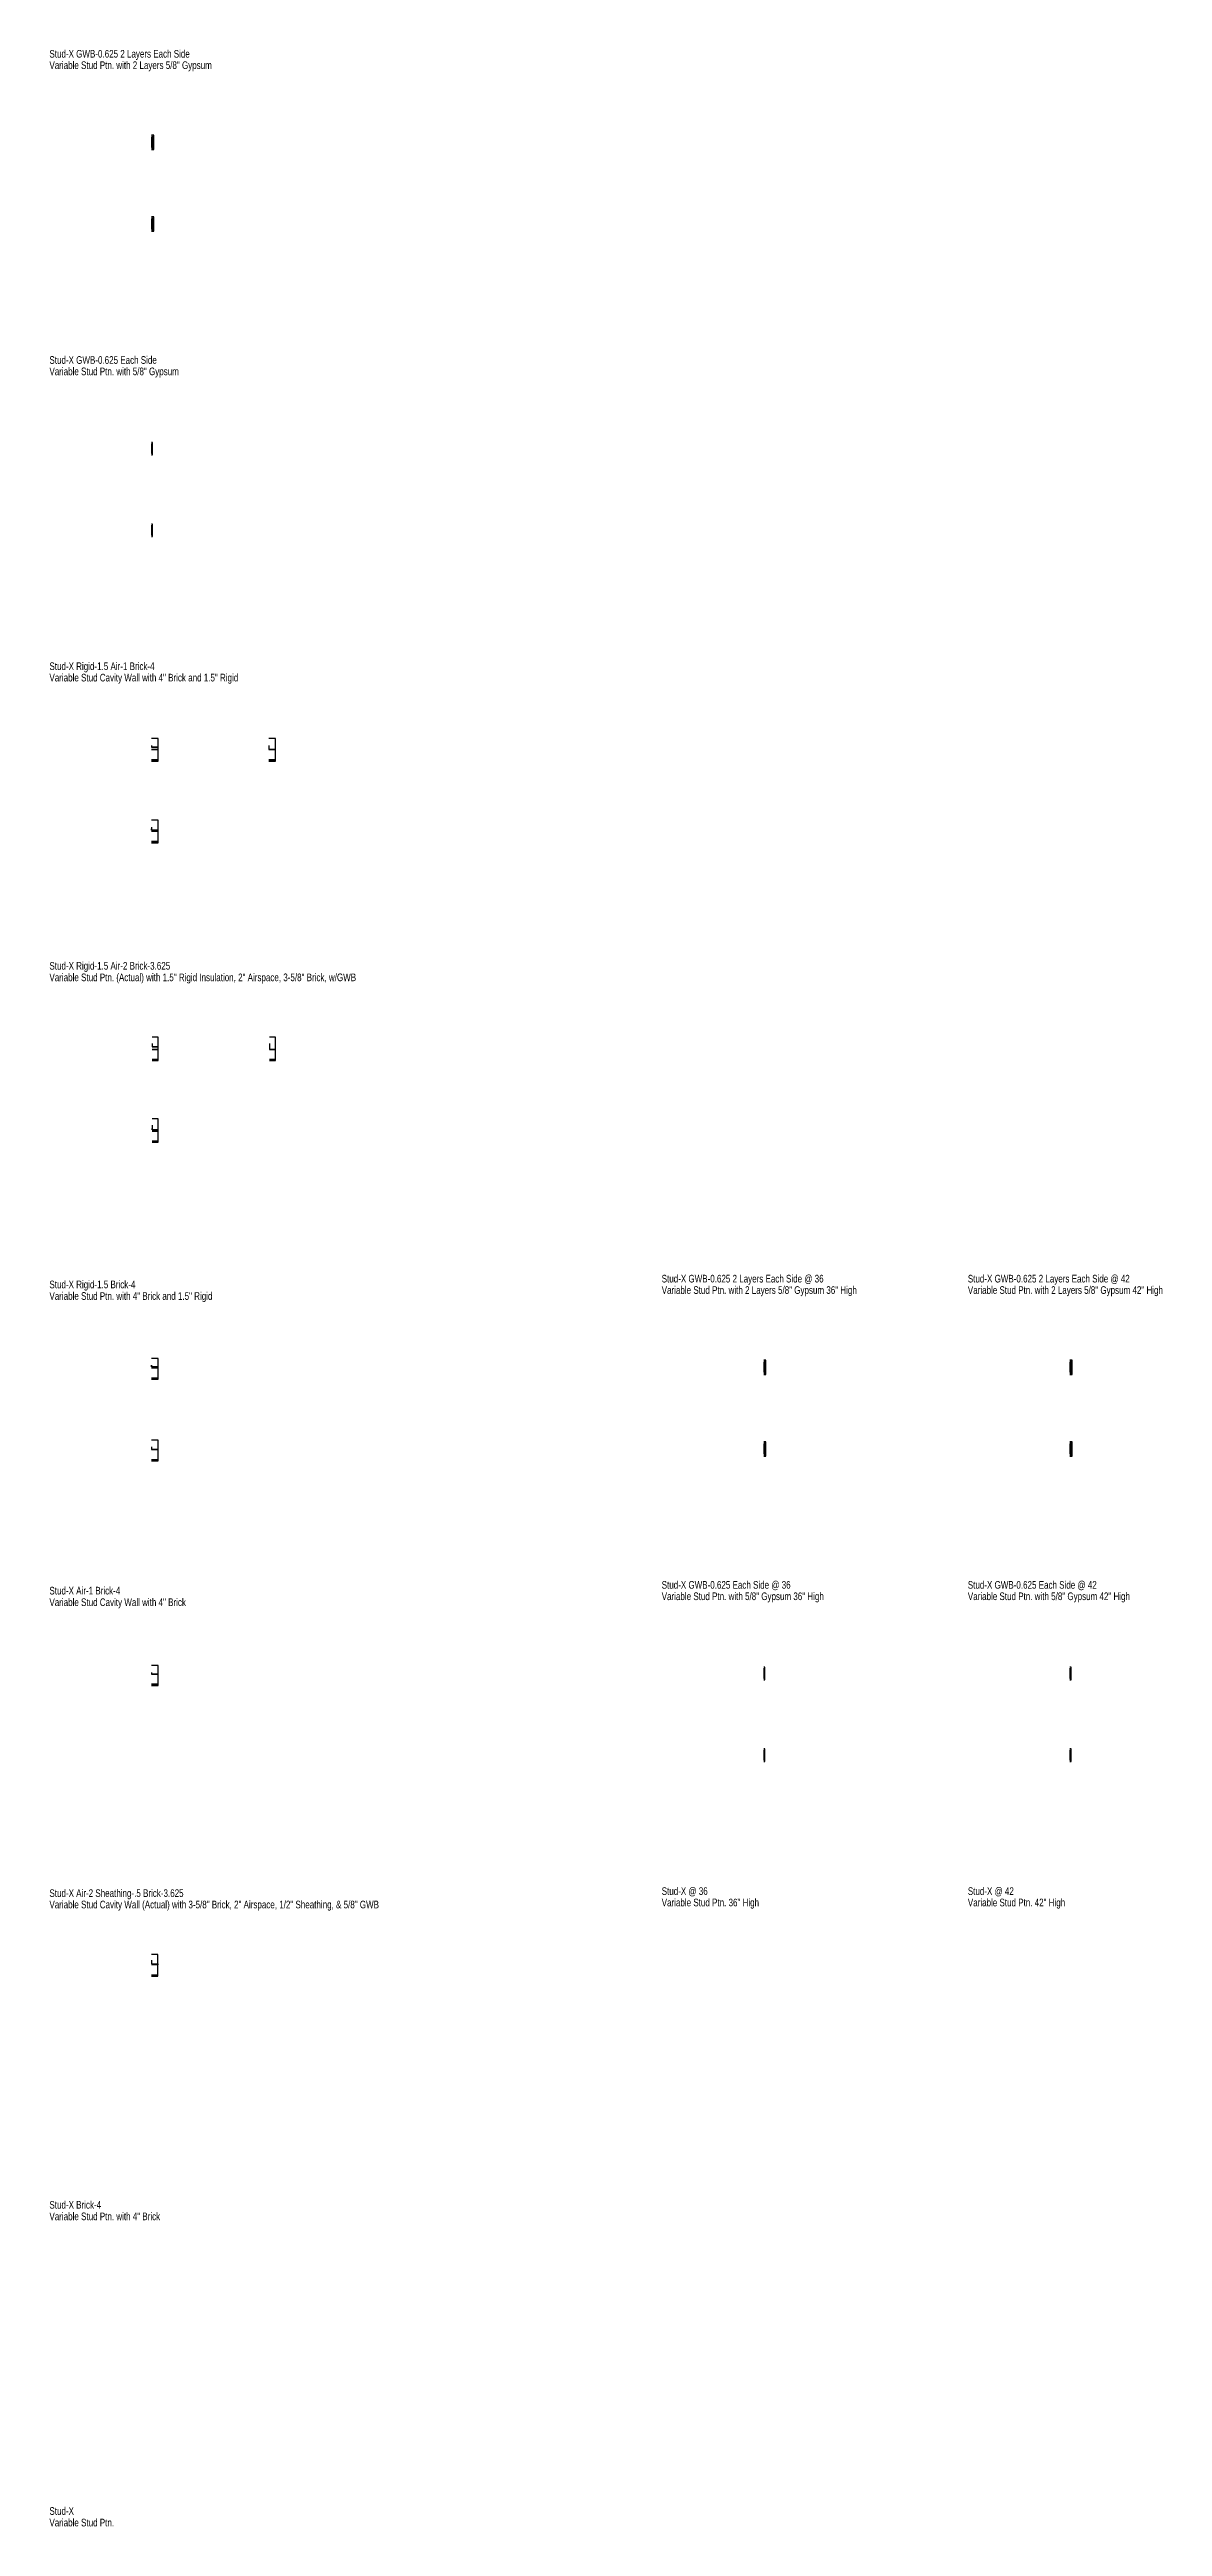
# Model space of a CAD drawing. Header units: inches. Extents: x -126 to 2726, y -389 to 1248.
# Drawn here: x 1213 to 1867, y -388 to 1068 of the extents above; entities that cross this region are included whole.
import ezdxf

# ---------------------------------------------------------------- set-up
doc = ezdxf.new("R2010")
doc.units = ezdxf.units.IN
doc.header["$LTSCALE"] = 0.5
doc.header["$MEASUREMENT"] = 0
doc.linetypes.add('HIDDEN', pattern=[0.375, 0.25, -0.125])
doc.layers.add('X-WallDescriptions', color=5, linetype='HIDDEN')
doc.layers.add('X-WallEndcapPolylines', color=6, linetype='Continuous')
doc.styles.add('Title', font='ARIAL.TTF', dxfattribs={"width": 0.75})

msp = doc.modelspace()

# ---------------------------------------------------------------- linework, layer by layer
at = {"layer": 'X-WallEndcapPolylines'}
for points in [[(1272.5, 1016.9), (1273.2, 1016.9), (1273.2, 1009.6), (1273.8, 1009.6), (1273.8, 1017.5), (1272.5, 1017.5)], [(1272.5, 1016.3), (1272.5, 1010.3), (1273.2, 1010.3), (1273.2, 1016.9), (1272.5, 1016.9)], [(1272.5, 1009.6), (1273.2, 1009.6), (1273.2, 1010.3), (1272.5, 1010.3)], [(1272.5, 1009), (1273.8, 1009), (1273.8, 1009.6), (1273.2, 1009.6), (1272.5, 1009.6)], [(1272.5, 968.9), (1273.2, 968.9), (1273.2, 961.6), (1273.8, 961.6), (1273.8, 969.5), (1272.5, 969.5)], [(1272.5, 968.3), (1272.5, 962.3), (1273.2, 962.3), (1273.2, 968.9), (1272.5, 968.9)], [(1272.5, 961.6), (1273.2, 961.6), (1273.2, 962.3), (1272.5, 962.3)], [(1272.5, 961), (1273.8, 961), (1273.8, 961.6), (1272.5, 961.6)], [(1272.5, 836.3), (1272.5, 830.3), (1273.2, 830.3), (1273.2, 836.9), (1272.5, 836.9)], [(1272.5, 829.6), (1273.2, 829.6), (1273.2, 830.3), (1272.5, 830.3)], [(1272.5, 788.3), (1272.5, 782.3), (1273.2, 782.3), (1273.2, 788.9), (1272.5, 788.9)], [(1272.5, 781.6), (1273.2, 781.6), (1273.2, 782.3), (1272.5, 782.3)], [(1272.5, 658.8), (1272.5, 657.8), (1276.5, 657.8), (1276.5, 662.8), (1272.5, 662.8)], [(1272.5, 656.3), (1276.5, 656.3), (1276.5, 657.8), (1272.5, 657.8)], [(1272.5, 650.3), (1276.5, 650.3), (1276.5, 656.3), (1272.5, 656.3)], [(1341.5, 658.8), (1341.5, 656.3), (1345.5, 656.3), (1345.5, 662.8), (1341.5, 662.8)], [(1341.5, 650.3), (1345.5, 650.3), (1345.5, 656.3), (1341.5, 656.3)], [(1272.5, 649.6), (1276.5, 649.6), (1276.5, 650.3), (1272.5, 650.3)], [(1341.5, 649.6), (1345.5, 649.6), (1345.5, 650.3), (1341.5, 650.3)], [(1272.5, 610.8), (1272.5, 609), (1276.5, 609), (1276.5, 614.8), (1272.5, 614.8)], [(1272.5, 608.3), (1276.5, 608.3), (1276.5, 609), (1272.5, 609), (1272.5, 609.8)], [(1272.5, 602.3), (1276.5, 602.3), (1276.5, 608.3), (1272.5, 608.3)], [(1272.5, 601.6), (1276.5, 601.6), (1276.5, 602.3), (1272.5, 602.3)], [(1272.9, 483.6), (1272.9, 481.6), (1276.5, 481.6), (1276.5, 487.3), (1272.9, 487.3)], [(1272.9, 480.1), (1276.5, 480.1), (1276.5, 481.6), (1272.9, 481.6)], [(1341.9, 483.6), (1341.9, 480.1), (1345.5, 480.1), (1345.5, 487.3), (1341.9, 487.3)], [(1272.9, 474.1), (1276.5, 474.1), (1276.5, 480.1), (1272.9, 480.1)], [(1272.9, 473.5), (1276.5, 473.5), (1276.5, 474.1), (1272.9, 474.1)], [(1341.9, 474.1), (1345.5, 474.1), (1345.5, 480.1), (1341.9, 480.1)], [(1341.9, 473.5), (1345.5, 473.5), (1345.5, 474.1), (1341.9, 474.1)], [(1272.9, 435.6), (1272.9, 432.9), (1276.5, 432.9), (1276.5, 439.3), (1272.9, 439.3)], [(1272.9, 432.1), (1276.5, 432.1), (1276.5, 432.9), (1272.9, 432.9), (1272.9, 433.6)], [(1272.9, 426.1), (1276.5, 426.1), (1276.5, 432.1), (1272.9, 432.1)], [(1272.9, 425.5), (1276.5, 425.5), (1276.5, 426.1), (1272.9, 426.1)], [(1272.5, 294.4), (1272.5, 293.6), (1276.5, 293.6), (1276.5, 298.4), (1272.5, 298.4)], [(1272.5, 292.9), (1276.5, 292.9), (1276.5, 293.6), (1272.5, 293.6), (1272.5, 294.4)], [(1272.5, 286.9), (1276.5, 286.9), (1276.5, 292.9), (1272.5, 292.9)], [(1632.5, 296.9), (1633.2, 296.9), (1633.2, 289.6), (1633.8, 289.6), (1633.8, 297.5), (1632.5, 297.5)], [(1632.5, 296.3), (1632.5, 290.3), (1633.2, 290.3), (1633.2, 296.9), (1632.5, 296.9)], [(1812.5, 296.9), (1813.2, 296.9), (1813.2, 289.6), (1813.8, 289.6), (1813.8, 297.5), (1812.5, 297.5)], [(1812.5, 296.3), (1812.5, 290.3), (1813.2, 290.3), (1813.2, 296.9), (1812.5, 296.9)], [(1272.5, 286.2), (1276.5, 286.2), (1276.5, 286.9), (1272.5, 286.9)], [(1632.5, 289.6), (1633.2, 289.6), (1633.2, 290.3), (1632.5, 290.3)], [(1632.5, 289), (1633.8, 289), (1633.8, 289.6), (1633.2, 289.6), (1632.5, 289.6)], [(1812.5, 289.6), (1813.2, 289.6), (1813.2, 290.3), (1812.5, 290.3)], [(1812.5, 289), (1813.8, 289), (1813.8, 289.6), (1813.2, 289.6), (1812.5, 289.6)], [(1272.5, 246.4), (1272.5, 244.9), (1276.5, 244.9), (1276.5, 250.4), (1272.5, 250.4)], [(1632.5, 248.9), (1633.2, 248.9), (1633.2, 241.6), (1633.8, 241.6), (1633.8, 249.5), (1632.5, 249.5)], [(1632.5, 248.3), (1632.5, 242.3), (1633.2, 242.3), (1633.2, 248.9), (1632.5, 248.9)], [(1812.5, 248.9), (1813.2, 248.9), (1813.2, 241.6), (1813.8, 241.6), (1813.8, 249.5), (1812.5, 249.5)], [(1812.5, 248.3), (1812.5, 242.3), (1813.2, 242.3), (1813.2, 248.9), (1812.5, 248.9)], [(1272.5, 238.9), (1276.5, 238.9), (1276.5, 244.9), (1272.5, 244.9)], [(1272.5, 238.2), (1276.5, 238.2), (1276.5, 238.9), (1272.5, 238.9)], [(1632.5, 241.6), (1633.2, 241.6), (1633.2, 242.3), (1632.5, 242.3)], [(1632.5, 241), (1633.8, 241), (1633.8, 241.6), (1632.5, 241.6)], [(1812.5, 241.6), (1813.2, 241.6), (1813.2, 242.3), (1812.5, 242.3)], [(1812.5, 241), (1813.8, 241), (1813.8, 241.6), (1812.5, 241.6)], [(1272.5, 113.9), (1272.5, 112.9), (1276.5, 112.9), (1276.5, 117.9), (1272.5, 117.9)], [(1632.5, 116.3), (1632.5, 110.3), (1633.2, 110.3), (1633.2, 116.9), (1632.5, 116.9)], [(1812.5, 116.3), (1812.5, 110.3), (1813.2, 110.3), (1813.2, 116.9), (1812.5, 116.9)], [(1272.5, 106.9), (1276.5, 106.9), (1276.5, 112.9), (1272.5, 112.9)], [(1272.5, 106.2), (1276.5, 106.2), (1276.5, 106.9), (1272.5, 106.9)], [(1632.5, 109.6), (1633.2, 109.6), (1633.2, 110.3), (1632.5, 110.3)], [(1812.5, 109.6), (1813.2, 109.6), (1813.2, 110.3), (1812.5, 110.3)], [(1632.5, 68.3), (1632.5, 62.3), (1633.2, 62.3), (1633.2, 68.9), (1632.5, 68.9)], [(1632.5, 61.6), (1633.2, 61.6), (1633.2, 62.3), (1632.5, 62.3)], [(1812.5, 68.3), (1812.5, 62.3), (1813.2, 62.3), (1813.2, 68.9), (1812.5, 68.9)], [(1812.5, 61.6), (1813.2, 61.6), (1813.2, 62.3), (1812.5, 62.3)], [(1272.5, -55.3), (1272.5, -57.5), (1276.2, -57.5), (1276.2, -51.9), (1272.5, -51.9)], [(1272.5, -57.5), (1276.2, -57.5), (1276.2, -58), (1272.5, -58)], [(1272.5, -64), (1276.2, -64), (1276.2, -58), (1272.5, -58)], [(1272.5, -64.6), (1276.2, -64.6), (1276.2, -64), (1272.5, -64)]]:
    msp.add_lwpolyline(points, dxfattribs=at)

# ---------------------------------------------------------------- texts
at = {"layer": 'X-WallDescriptions', "style": 'Title', "width": 0.75}
for s, p in [('Stud-X GWB-0.625 2 Layers Each Side', (1212.5, 1063.1)), ('Variable Stud Ptn. with 2 Layers 5/8" Gypsum', (1212.5, 1056.4)), ('Variable Stud Ptn. with 5/8" Gypsum', (1212.5, 876.4)), ('Stud-X GWB-0.625 Each Side', (1212.5, 883.1)), ('Variable Stud Cavity Wall with 4" Brick and 1.5" Rigid', (1212.5, 696.4)), ('Stud-X Rigid-1.5 Air-1 Brick-4', (1212.5, 703.1)), ('Variable Stud Ptn. (Actual) with 1.5" Rigid Insulation, 2" Airspace, 3-5/8" Brick, w/GWB', (1212.5, 520.2)), ('Stud-X Rigid-1.5 Air-2 Brick-3.625', (1212.5, 527)), ('Variable Stud Ptn. with 4" Brick and 1.5" Rigid', (1212.5, 332.9)), ('Stud-X Rigid-1.5 Brick-4', (1212.5, 339.7)), ('Variable Stud Ptn. with 2 Layers 5/8" Gypsum 36" High', (1572.5, 336.4)), ('Stud-X GWB-0.625 2 Layers Each Side @ 36', (1572.5, 343.1)), ('Variable Stud Ptn. with 2 Layers 5/8" Gypsum 42" High', (1752.5, 336.4)), ('Stud-X GWB-0.625 2 Layers Each Side @ 42', (1752.5, 343.1)), ('Stud-X Air-1 Brick-4', (1212.5, 159.7)), ('Variable Stud Ptn. with 5/8" Gypsum 36" High', (1572.5, 156.4)), ('Stud-X GWB-0.625 Each Side @ 36', (1572.5, 163.1)), ('Variable Stud Ptn. with 5/8" Gypsum 42" High', (1752.5, 156.4)), ('Stud-X GWB-0.625 Each Side @ 42', (1752.5, 163.1)), ('Variable Stud Cavity Wall with 4" Brick', (1212.5, 152.9)), ('Stud-X Air-2 Sheathing-.5 Brick-3.625', (1212.5, -18.1)), ('Stud-X @ 36', (1572.5, -16.9)), ('Stud-X @ 42', (1752.5, -16.9)), ('Variable Stud Cavity Wall (Actual) with 3-5/8" Brick, 2" Airspace, 1/2" Sheathing, & 5/8" GWB', (1212.5, -24.8)), ('Variable Stud Ptn. 36" High', (1572.5, -23.6)), ('Variable Stud Ptn. 42" High', (1752.5, -23.6)), ('Variable Stud Ptn. with 4" Brick', (1212.5, -208.1)), ('Stud-X Brick-4', (1212.5, -201.3)), ('Stud-X', (1212.5, -381.3)), ('Variable Stud Ptn.', (1212.5, -388.1))]:
    msp.add_text(s, height=4.5, dxfattribs=at).set_placement(p)

doc.saveas('drawing.dxf')
